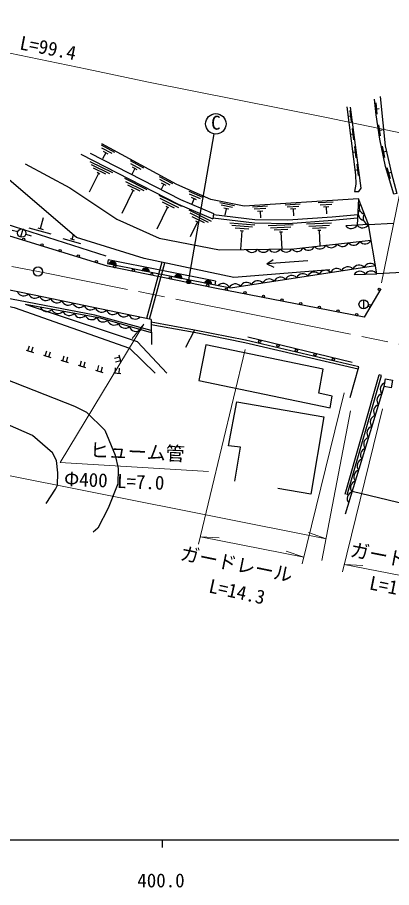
# Model space of a CAD drawing. Units: millimetres at full size, sheet at 1:1000; details may follow other scales. Extents: x 40000 to 680000, y 20000 to 380000.
# Drawn here: x 448925 to 498234, y 198715 to 313216 of the extents above; entities that cross this region are included whole.
import ezdxf
from ezdxf.enums import TextEntityAlignment as Align

# ---------------------------------------------------------------- set-up
doc = ezdxf.new("R2010")
doc.units = ezdxf.units.MM
doc.header["$LTSCALE"] = 1000
doc.linetypes.add('CHAIN', pattern=[18.5, 12, -1.5, 3.5, -1.5])
for name, color, linetype, lineweight in [('M-BGD', 7, 'Continuous', 25), ('M-BGD-EXST', 7, 'Continuous', 25), ('M-BMK', 2, 'CHAIN', 13), ('M-BMK-SRVR', 3, 'Continuous', 25), ('M-STR-HTXT', 7, 'Continuous', 13), ('M-TTL-BAND', 7, 'Continuous', 25)]:
    doc.layers.add(name, color=color, linetype=linetype, lineweight=lineweight)
doc.styles.add('ＭＳ ゴシック', font='')
doc.styles.get('ＭＳ ゴシック').set_extended_font_data('MS Gothic')

msp = doc.modelspace()

# ---------------------------------------------------------------- hatches: boundary and pattern name
at = {"layer": 'M-BGD'}
for points in [[(460983, 280792, -0.82183), (461955, 280599)], [(465359, 279923, -0.82183), (466330, 279730)], [(469633, 279074, -0.82183), (470605, 278881)], [(473565, 278293, -0.82183), (474537, 278100)]]:
    msp.add_hatch(color=256, dxfattribs=at).paths.add_polyline_path(points)
at = {"layer": 'M-BGD-EXST'}
msp.add_hatch(color=256, dxfattribs=at).paths.add_polyline_path([(471713, 278551, -1), (471273, 278311, -0.41421), (471373, 278651, -0.41421)])

# ---------------------------------------------------------------- linework, layer by layer
at = {"layer": 'M-BGD'}
for p, q in [((496137, 301953), (496298, 300462)), ((496217, 301207), (496590, 301248)), ((492865, 300225), (492493, 300177)), ((492962, 299482), (492768, 300969)), ((496506, 299099), (496734, 297616)), ((493172, 297863), (492800, 297815)), ((493269, 297120), (493075, 298607)), ((496620, 298357), (496991, 298414)), ((461746, 295450), (460000, 296395)), ((461409, 295291), (460051, 296026)), ((460895, 295228), (460279, 295561)), ((493480, 295501), (493108, 295453)), ((493577, 294758), (493383, 296245)), ((496997, 296263), (497309, 294796)), ((497153, 295530), (497520, 295607)), ((460587, 295395), (460162, 294609)), ((465570, 293379), (463824, 294324)), ((461496, 292775), (458534, 294230)), ((461094, 292638), (458671, 293829)), ((460558, 292567), (458943, 293361)), ((465233, 293220), (463875, 293956)), ((464411, 293324), (463986, 292538)), ((464719, 293157), (464103, 293491)), ((493787, 293140), (493416, 293091)), ((493884, 292396), (493691, 293883)), ((497610, 293451), (498038, 292013)), ((459618, 292695), (458404, 290222)), ((459807, 292602), (459430, 292787)), ((466037, 290545), (463075, 292000)), ((469394, 291308), (467648, 292254)), ((497824, 292732), (498184, 292839)), ((465635, 290408), (463212, 291598)), ((465099, 290337), (463484, 291131)), ((469057, 291150), (467699, 291885)), ((468235, 291254), (467809, 290468)), ((468543, 291087), (467927, 291420)), ((464159, 290465), (462668, 287427)), ((464348, 290372), (463971, 290557)), ((470578, 288315), (467616, 289770)), ((473356, 289522), (471538, 290320)), ((473033, 289336), (471620, 289957)), ((470176, 288178), (467753, 289368)), ((469640, 288107), (468025, 288901)), ((472206, 289371), (471847, 288553)), ((472526, 289231), (471885, 289512)), ((477548, 288438), (475603, 288833)), ((486205, 288650), (484223, 288525)), ((490545, 288924), (488563, 288799)), ((490343, 288611), (488802, 288513)), ((493882, 289325), (493698, 285878)), ((495185, 285946), (493882, 289325)), ((441242, 288014), (460582, 281853)), ((468700, 288235), (467282, 285347)), ((468889, 288142), (468512, 288327)), ((474516, 286382), (471553, 287836)), ((474114, 286245), (471691, 287435)), ((477272, 288188), (475759, 288495)), ((476799, 287978), (476113, 288117)), ((476456, 288047), (476278, 287172)), ((481865, 288376), (479883, 288251)), ((481664, 288063), (480122, 287966)), ((481261, 287737), (480563, 287693)), ((480912, 287715), (480968, 286823)), ((486004, 288337), (484462, 288240)), ((485601, 288011), (484902, 287967)), ((485252, 287989), (485308, 287097)), ((489941, 288285), (489242, 288241)), ((489592, 288263), (489648, 287371)), ((451971, 285421), (452377, 286866)), ((472638, 286301), (471681, 284352)), ((473578, 286174), (471962, 286967)), ((472826, 286209), (472449, 286394)), ((474761, 287394), (474665, 286703)), ((448969, 284985), (448248, 285192)), ((449650, 285363), (449347, 284305)), ((450446, 285538), (453334, 284727)), ((451634, 285516), (452308, 285327)), ((480209, 285894), (476918, 286138)), ((479888, 285617), (477195, 285817)), ((479417, 285351), (477622, 285484)), ((478707, 285103), (478288, 285134)), ((478497, 285119), (478317, 282682)), ((485261, 285926), (481964, 285780)), ((484974, 285613), (482277, 285494)), ((484538, 285294), (482740, 285214)), ((490315, 286150), (487018, 286004)), ((490028, 285837), (487331, 285717)), ((489592, 285517), (487794, 285438)), ((488916, 285187), (488496, 285168)), ((488706, 285178), (488796, 283142)), ((495185, 285946), (498490, 286151)), ((450027, 284682), (450748, 284476)), ((454921, 284124), (457231, 283475)), ((455871, 284106), (456410, 283954)), ((456141, 284030), (456308, 284624)), ((483862, 284963), (483442, 284945)), ((483652, 284954), (483750, 282739)), ((460906, 281309), (460810, 280827)), ((460810, 280827), (475006, 278006)), ((475040, 278520), (460906, 281309)), ((460983, 280792), (461955, 280599)), ((467942, 281018), (465954, 273588)), ((466339, 273508), (468341, 280933)), ((481805, 280788), (482714, 280345)), ((465359, 279923), (466330, 279730)), ((469633, 279074), (470605, 278881)), ((473565, 278293), (474537, 278100)), ((475040, 278520), (474940, 278019)), ((494534, 276070), (494534, 274870)), ((466549, 273465), (466604, 270180)), ((472270, 272063), (471073, 269773)), ((493015, 267790), (479275, 271138)), ((450072, 269409), (451034, 269134)), ((450313, 269340), (450505, 270013)), ((450794, 269203), (450986, 269876)), ((452604, 268685), (452796, 269358)), ((453084, 268547), (453277, 269220)), ((452363, 268754), (453325, 268478)), ((454654, 268098), (455616, 267823)), ((454895, 268029), (455087, 268702)), ((455375, 267892), (455568, 268565)), ((457186, 267374), (457378, 268046)), ((462415, 268514), (461740, 268331)), ((462546, 268032), (461871, 267849)), ((462612, 267791), (462350, 268756)), ((456945, 267442), (457907, 267167)), ((457666, 267236), (457859, 267909)), ((459236, 266787), (460197, 266512)), ((459476, 266718), (459669, 267391)), ((459957, 266580), (460150, 267253)), ((461828, 266410), (461873, 267108)), ((462327, 266377), (462372, 267076)), ((492762, 263183), (493935, 267257)), ((461578, 266426), (462576, 266361)), ((492092, 250494), (496605, 266182)), ((492390, 250408), (496903, 266096)), ((496903, 266096), (496605, 266182)), ((492141, 247900), (497234, 264665))]:
    msp.add_line(p, q, dxfattribs=at)
for points in [[(490089, 279994), (477444, 279006), (465609, 281511), (456734, 284259), (447223, 292376), (439345, 295090), (423006, 303327), (417663, 306657)], [(498541, 289942), (497449, 293608), (496690, 297180), (496193, 300413), (495972, 302454)], [(496717, 302798), (497062, 299351), (497379, 296327), (498221, 292695), (498937, 290060), (498541, 289942)], [(492331, 301449), (493464, 292508), (493515, 291255), (493361, 290301), (493908, 290308), (494209, 290750), (492821, 301412)], [(492331, 301449), (493464, 292508), (493515, 291255), (493361, 290301), (493908, 290308), (494209, 290750), (492821, 301412)], [(493882, 289325), (478814, 288375), (474397, 289272), (469931, 291234), (460050, 296585)], [(457302, 295201), (470117, 288644), (474665, 286703)], [(458517, 295335), (470403, 289254), (474761, 287394)], [(449939, 293966), (455840, 290784), (462040, 286669), (467620, 284154), (475560, 282654), (485360, 282756), (495535, 283898)], [(496806, 277510), (494600, 273759), (474943, 277599), (460779, 280464), (434460, 288572), (417253, 290618), (411796, 290518), (400839, 292967)], [(474684, 286841), (480173, 286193), (484589, 286116), (490447, 286534), (493749, 286843)], [(474746, 287286), (480203, 286641), (484577, 286565), (490410, 286981), (493773, 287297)], [(493296, 279392), (496296, 279455), (495185, 285946), (492188, 285809)], [(475006, 278006), (477015, 277624), (496105, 280566)], [(487182, 281167), (481805, 280788), (482643, 281354)], [(500002, 279708), (499626, 279670), (496296, 279455)], [(466573, 272012), (459146, 274035), (439190, 277862), (438377, 279267)], [(466549, 273465), (451145, 276674), (438377, 279267)], [(447881, 275183), (448517, 275043), (463701, 269714), (467098, 266388)], [(468616, 266388), (464746, 270534), (449993, 275427)], [(466578, 271704), (459873, 273623), (449993, 275427)], [(493935, 267257), (478981, 270735), (472270, 272063), (466555, 273113)], [(493844, 266941), (478912, 270413), (472208, 271741), (466560, 272778)], [(447163, 265700), (456470, 262054), (458027, 261278), (460436, 258911), (461797, 255608), (462210, 253853), (462176, 251841), (460902, 248620), (459508, 245988), (458889, 245489)], [(477564, 252173), (478315, 256659), (476761, 256848), (477842, 262633), (489317, 260654), (487569, 250463), (483250, 251214)], [(452721, 249235), (453927, 251146), (454200, 251665), (454252, 253306), (454076, 254918), (453533, 255921), (450929, 258215), (445787, 260455)], [(493046, 250881), (500152, 249161), (502843, 251852), (505708, 254331), (508564, 256541), (511326, 258348), (510704, 258958), (512547, 259029), (512829, 258900), (512858, 258712), (512893, 258448), (512670, 258196), (509029, 255937), (506975, 254371), (503883, 251575), (500954, 248650)]]:
    msp.add_lwpolyline(points, dxfattribs=at)
for points in [[(473735, 270153), (472828, 265433), (490122, 261833), (490383, 263363), (488622, 263791), (489219, 266912)], [(497446, 265676), (498369, 265481), (498157, 264471), (497234, 264665)]]:
    msp.add_lwpolyline(points, close=True, dxfattribs=at)
for centre, radius in [((449498, 284834), 550), ((449771, 284012), 150), ((452160, 283276), 150), ((454549, 282540), 150), ((456939, 281804), 150), ((459328, 281068), 150), ((461740, 280423), 150), ((464190, 279927), 150), ((466641, 279431), 150), ((469091, 278936), 150), ((471542, 278440), 150), ((473992, 277944), 150), ((476444, 277458), 150), ((478898, 276979), 150), ((496591, 277441), 150), ((481351, 276500), 150), ((483805, 276020), 150), ((494534, 275470), 600), ((486259, 275541), 150), ((488712, 275062), 150), ((495324, 275286), 150), ((491166, 274582), 150), ((493620, 274103), 150), ((480834, 270604), 150), ((483263, 270012), 150), ((485692, 269420), 150), ((488121, 268828), 150), ((490550, 268236), 150)]:
    msp.add_circle(centre, radius, dxfattribs=at)
for centre, radius, start, end in [((494844, 288227), 903, 144.94187, 257.23181), ((494741, 287383), 903, 144.94187, 257.23181), ((495384, 286827), 903, 144.94187, 257.23181), ((492914, 286346), 903, 216.48278, 328.77273), ((494412, 286414), 903, 216.48278, 328.77273), ((485790, 283310), 903, 218.11485, 332.55186), ((487280, 283478), 903, 220.26191, 332.55186), ((488771, 283645), 903, 220.26191, 332.55186), ((490262, 283813), 903, 220.26191, 332.55186), ((491752, 283980), 903, 220.26191, 332.55186), ((493243, 284147), 903, 220.26191, 332.55186), ((494734, 284315), 903, 220.26191, 332.55186), ((479824, 283201), 903, 214.45276, 326.74271), ((481324, 283217), 903, 214.45276, 326.74271), ((482824, 283233), 903, 214.45276, 326.74271), ((484324, 283248), 903, 214.45276, 326.74271), ((461450, 280600), 505, 359.93421, 157.5924), ((493958, 279726), 903, 42.61594, 154.90589), ((495441, 279954), 903, 42.61594, 154.90589), ((465825, 279730), 505, 359.93421, 157.5924), ((470100, 278881), 505, 359.93421, 157.5924), ((486546, 278584), 903, 42.61594, 154.90589), ((488028, 278812), 903, 42.61594, 154.90589), ((489511, 279041), 903, 42.61594, 154.90589), ((490993, 279269), 903, 42.61594, 154.90589), ((492476, 279497), 903, 42.61594, 154.90589), ((494057, 278905), 903, 35.05415, 147.3441), ((495556, 278936), 903, 35.05415, 147.3441), ((474032, 278100), 505, 359.93421, 157.5924), ((479133, 277441), 903, 42.61594, 154.90589), ((480616, 277670), 903, 42.61594, 154.90589), ((482098, 277898), 903, 42.61594, 154.90589), ((483581, 278127), 903, 42.61594, 154.90589), ((485063, 278355), 903, 42.61594, 154.90589), ((449760, 277469), 903, 202.37554, 314.66548), ((476003, 277304), 903, 23.07606, 135.366), ((477638, 277247), 903, 40.63512, 152.92507), ((451232, 277170), 903, 202.08383, 314.37377), ((452701, 276864), 903, 202.08383, 314.37377), ((454169, 276558), 903, 202.08383, 314.37377), ((452806, 275425), 903, 203.5097, 315.79964), ((455638, 276252), 903, 202.08383, 314.37377), ((457106, 275946), 903, 202.08383, 314.37377), ((458575, 275640), 903, 202.08383, 314.37377), ((460043, 275334), 903, 202.08383, 314.37377), ((454282, 275155), 903, 203.5097, 315.79964), ((455757, 274886), 903, 203.5097, 315.79964), ((457233, 274616), 903, 203.5097, 315.79964), ((458709, 274347), 903, 203.5097, 315.79964), ((460227, 274045), 903, 197.88547, 310.17541), ((461512, 275028), 903, 202.08383, 314.37377), ((462980, 274722), 903, 202.08383, 314.37377), ((464449, 274416), 903, 202.08383, 314.37377), ((461670, 273632), 903, 197.88547, 310.17541), ((463112, 273220), 903, 197.88547, 310.17541), ((464554, 272807), 903, 197.88547, 310.17541), ((497636, 264259), 903, 106.95757, 219.24752), ((497200, 262823), 903, 106.95757, 219.24752), ((496764, 261388), 903, 106.95757, 219.24752), ((496328, 259953), 903, 106.95757, 219.24752), ((495892, 258518), 903, 106.95757, 219.24752), ((495456, 257082), 903, 106.95757, 219.24752), ((495020, 255647), 903, 106.95757, 219.24752), ((494584, 254212), 903, 106.95757, 219.24752), ((494148, 252777), 903, 106.95757, 219.24752), ((493712, 251341), 903, 106.95757, 219.24752), ((493276, 249906), 903, 106.95757, 219.24752)]:
    msp.add_arc(centre, radius, start, end, dxfattribs=at)
at = {"layer": 'M-BGD-EXST'}
msp.add_line((471493, 278431), (474855, 297876), dxfattribs=at)
for centre, radius in [((475073, 299209), 1350), ((471493, 278431), 250)]:
    msp.add_circle(centre, radius, dxfattribs=at)
at = {"layer": 'M-BMK'}
msp.add_lwpolyline([(330120, 313117), (354009, 303759), (360143, 301445), (369226, 298097), (377745, 295397), (384720, 293473), (392616, 291486), (398246, 290185), (416813, 286639), (451653, 279782), (481063, 273888), (525690, 264898)], dxfattribs=at)
at = {"layer": 'M-BMK-SRVR'}
msp.add_circle((451653, 279782), 600, dxfattribs=at)
at = {"layer": 'M-STR-HTXT'}
for p, q in [((496882, 278295), (501373, 300247)), ((465600, 272852), (464049, 270949)), ((472808, 243897), (478920, 269512)), ((486464, 241322), (491990, 263829)), ((492818, 261431), (489054, 241745)), ((491741, 240280), (497035, 261727)), ((489602, 244612), (487285, 245422)), ((473041, 244874), (486672, 242172)), ((473041, 244874), (475492, 244737)), ((486672, 242172), (484354, 242980)), ((491975, 241230), (508600, 237996)), ((491975, 241230), (494427, 241101))]:
    msp.add_line(p, q, dxfattribs=at)
for points in [[(500859, 297731), (489675, 300024), (466220, 304695), (458113, 306388), (446619, 308755), (438766, 310267), (419849, 314080), (411244, 316074), (406920, 317133)], [(489602, 244612), (445312, 253436), (426112, 257330), (398451, 262792), (389619, 264739), (378844, 267494), (370683, 270097), (362178, 273004), (349317, 277993), (339298, 281898), (329979, 285617), (324796, 287159), (320581, 287952), (317068, 288217), (313398, 288171), (308282, 287582), (303050, 286249), (297492, 284091), (278789, 276633), (252339, 265997), (237748, 260150)], [(465600, 272852), (454580, 254639), (474094, 253470)]]:
    msp.add_lwpolyline(points, dxfattribs=at)
at = {"layer": 'M-TTL-BAND'}
for p, q in [((40000, 205000), (579000, 205000)), ((468000, 205000), (468000, 204000))]:
    msp.add_line(p, q, dxfattribs=at)

# ---------------------------------------------------------------- texts
at = {"layer": 'M-BGD-EXST', "style": 'ＭＳ ゴシック'}
msp.add_text('C', height=1833, rotation=358.508, dxfattribs=at).set_placement((474417, 297916), align=Align.BOTTOM_LEFT)
at = {"layer": 'M-STR-HTXT', "style": 'ＭＳ ゴシック'}
for s, rotation, p in [('L=99.4', 348.845, (449021, 308483)), ('ヒューム管', 357.593, (458422, 254844)), ('Φ400 L=7.0', 357.596, (455019, 251057)), ('ガードレール', 348.98, (492559, 241804)), ('ガードレール', 348.457, (470163, 241350)), ('L=17.0', 348.69, (495085, 237426)), ('L=14.3', 347.615, (473910, 237028))]:
    msp.add_text(s, height=1833, rotation=rotation, dxfattribs=at).set_placement(p, align=Align.BOTTOM_LEFT)
at = {"layer": 'M-TTL-BAND', "style": 'ＭＳ ゴシック'}
msp.add_text('400.0', height=1833, dxfattribs=at).set_placement((467844, 198195), align=Align.BOTTOM_CENTER)

doc.saveas('drawing.dxf')
